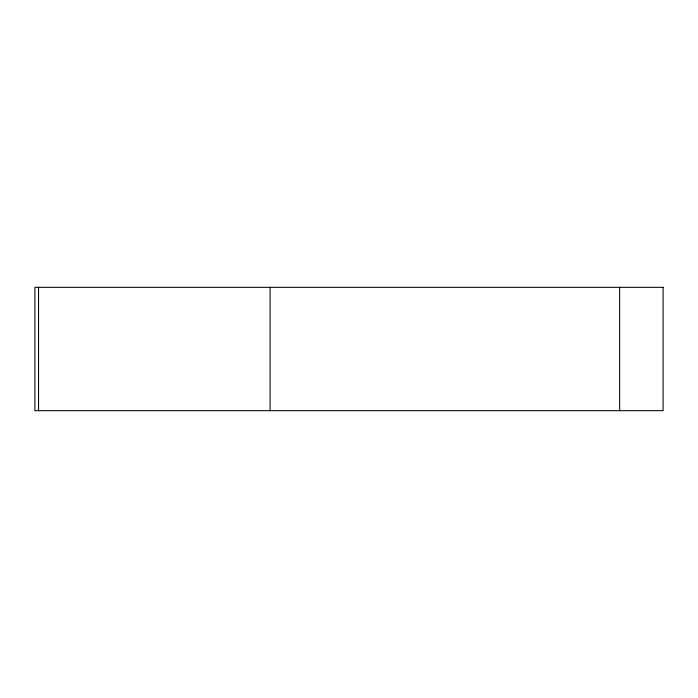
<?xml version="1.0" encoding="UTF-8"?>
<svg xmlns="http://www.w3.org/2000/svg" width="698" height="698" viewBox="0 0 698 698"><rect width="100%" height="100%" fill="white"/><g stroke="black" fill="none" stroke-linecap="round" stroke-linejoin="round"><path stroke-width="1.05" d="M619.641 287.323L619.641 410.677M270.109 287.323L270.109 410.677M38.538 287.323L38.538 410.677M663.1 287.323L34.909 287.323L34.9 410.677L663.1 410.677L663.1 287.323"/></g></svg>
